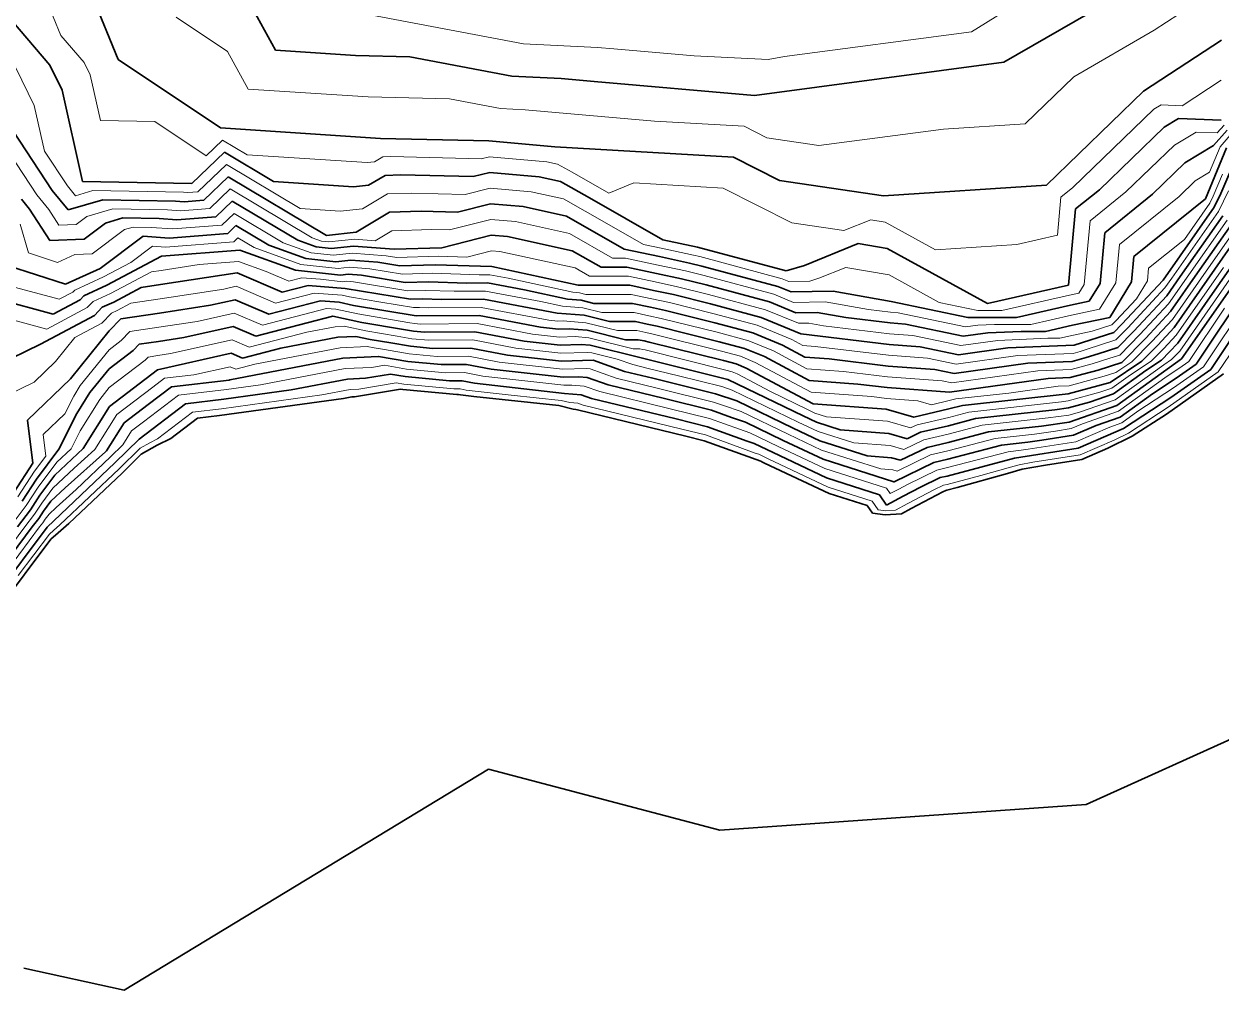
# Model space of a CAD drawing. Header units: millimetres. Extents: x -859836 to 307983, y -308065 to 649894.
# Drawn here: x -223935 to -96926, y -196707 to -94236 of the extents above; entities that cross this region are included whole.
import ezdxf

# ---------------------------------------------------------------- set-up
doc = ezdxf.new("R2010")
doc.units = ezdxf.units.MM
for name, color, linetype, lineweight in [('C-TOPO', 7, 'Continuous', 9), ('C-TOPO-MAJR', 7, 'Continuous', 35), ('C-TOPO-MINR', 7, 'Continuous', 9)]:
    doc.layers.add(name, color=color, linetype=linetype, lineweight=lineweight)

msp = doc.modelspace()

# ---------------------------------------------------------------- linework, layer by layer
at = {"layer": 'C-TOPO', "lineweight": 35}
for p, q in [((-96675, -131344), (-102724, -135619)), ((-183984, -132975), (-188870, -133779)), ((-183750, -133015), (-183984, -132975)), ((-178015, -133549), (-183750, -133015)), ((-190049, -133965), (-203186, -135769)), ((-189152, -133792), (-190049, -133965)), ((-188870, -133779), (-189152, -133792)), ((-177815, -133548), (-178015, -133549)), ((-177619, -133584), (-177815, -133548)), ((-176187, -133749), (-177619, -133584)), ((-167189, -134690), (-176187, -133749)), ((-203186, -135769), (-205535, -136042)), ((-165649, -135092), (-167189, -134690)), ((-165387, -135113), (-165649, -135092)), ((-165221, -135172), (-165387, -135113)), ((-153695, -137964), (-165221, -135172)), ((-102724, -135619), (-106340, -137975)), ((-205535, -136042), (-208368, -138203)), ((-208368, -138203), (-209790, -138919)), ((-151777, -138439), (-153695, -137964)), ((-145768, -140626), (-151777, -138439)), ((-106340, -137975), (-108927, -139225)), ((-209790, -138919), (-211491, -139882)), ((-108927, -139225), (-111691, -140423)), ((-211491, -139882), (-213508, -141872)), ((-145656, -140664), (-145768, -140626)), ((-145357, -140809), (-145656, -140664)), ((-138499, -144043), (-145357, -140809)), ((-111691, -140423), (-115561, -141033)), ((-213508, -141872), (-219176, -147226)), ((-119588, -141904), (-124939, -143413)), ((-118034, -141476), (-119588, -141904)), ((-115561, -141033), (-118034, -141476)), ((-124939, -143413), (-126011, -143695)), ((-134466, -145326), (-138499, -144043)), ((-126436, -143874), (-129811, -145644)), ((-126122, -143721), (-126436, -143874)), ((-126011, -143695), (-126122, -143721)), ((-133924, -146126), (-134466, -145326)), ((-129811, -145644), (-130830, -146187)), ((-219176, -147226), (-220296, -148221)), ((-132560, -146307), (-133924, -146126)), ((-130830, -146187), (-132560, -146307)), ((-220296, -148221), (-221070, -148868)), ((-221070, -148868), (-226663, -156321)), ((-111233, -177025), (-64514, -155889)), ((-213318, -196707), (-174650, -173287)), ((-174650, -173287), (-150110, -179754)), ((-150110, -179754), (-111233, -177025)), ((-223942, -194403), (-213318, -196707))]:
    msp.add_line(p, q, dxfattribs=at)
at = {"layer": 'C-TOPO-MAJR'}
for p, q in [((-221779, -78847), (-213943, -98016)), ((-119969, -98305), (-102899, -88451)), ((-201619, -89025), (-197234, -97030)), ((-226079, -92884), (-221176, -98599)), ((-105156, -101375), (-96877, -95965)), ((-197234, -97030), (-188746, -97588)), ((-188746, -97588), (-182995, -97725)), ((-182995, -97725), (-172162, -99790)), ((-221176, -98599), (-219872, -101257)), ((-213943, -98016), (-203074, -105258)), ((-146423, -101820), (-119969, -98305)), ((-172162, -99790), (-166922, -100029)), ((-166922, -100029), (-163434, -100334)), ((-163434, -100334), (-146423, -101820)), ((-219872, -101257), (-217707, -110947)), ((-115459, -111345), (-105156, -101375)), ((-225801, -104497), (-220955, -111887)), ((-203074, -105258), (-186098, -106375)), ((-109828, -111822), (-102960, -105176)), ((-102960, -105176), (-101440, -104260)), ((-101440, -104260), (-96926, -104450)), ((-186098, -106375), (-174597, -106649)), ((-174597, -106649), (-167622, -107258)), ((-97724, -107144), (-96276, -105498)), ((-206136, -111163), (-202666, -107851)), ((-202666, -107851), (-197447, -110959)), ((-167622, -107258), (-148637, -108365)), ((-100763, -108976), (-97724, -107144)), ((-98567, -112776), (-96350, -107369)), ((-96949, -112219), (-94975, -107594)), ((-148637, -108365), (-143779, -110831)), ((-104198, -112299), (-100763, -108976)), ((-204860, -112928), (-202258, -110444)), ((-202258, -110444), (-191819, -116661)), ((-187385, -111349), (-185617, -110295)), ((-185617, -110295), (-183937, -110241)), ((-183937, -110241), (-176270, -110423)), ((-176270, -110423), (-174521, -109979)), ((-174521, -109979), (-169289, -110437)), ((-169289, -110437), (-167001, -110934)), ((-217707, -110947), (-206136, -111163)), ((-197447, -110959), (-188959, -111518)), ((-188959, -111518), (-187385, -111349)), ((-167001, -110934), (-163943, -112685)), ((-143779, -110831), (-132747, -112471)), ((-132747, -112471), (-115459, -111345)), ((-224204, -112828), (-223351, -113865)), ((-220955, -111887), (-219251, -113963)), ((-219251, -113963), (-215570, -112882)), ((-215570, -112882), (-207855, -113026)), ((-207855, -113026), (-206933, -113090)), ((-206933, -113090), (-204860, -112928)), ((-203585, -114693), (-201850, -113037)), ((-201850, -113037), (-194891, -117181)), ((-163943, -112685), (-156164, -117127)), ((-112363, -113860), (-109828, -111822)), ((-109266, -116375), (-104198, -112299)), ((-106170, -118890), (-98567, -112776)), ((-97648, -113684), (-96949, -112219)), ((-223351, -113865), (-221200, -117199)), ((-188671, -116323), (-185136, -114215)), ((-185136, -114215), (-181776, -114106)), ((-181776, -114106), (-177942, -114197)), ((-177942, -114197), (-174444, -113310)), ((-174444, -113310), (-170957, -113615)), ((-170957, -113615), (-166381, -114609)), ((-113112, -121952), (-112363, -113860)), ((-103074, -121405), (-97648, -113684)), ((-217554, -117072), (-215273, -115357)), ((-215273, -115357), (-213432, -114817)), ((-213432, -114817), (-209575, -114889)), ((-209575, -114889), (-207731, -115018)), ((-207731, -115018), (-203585, -114693)), ((-166381, -114609), (-160264, -118111)), ((-101248, -121023), (-96728, -114591)), ((-99422, -120641), (-95809, -115499)), ((-215856, -120182), (-211295, -116752)), ((-211295, -116752), (-208529, -116945)), ((-208529, -116945), (-202309, -116458)), ((-202309, -116458), (-201442, -115630)), ((-201442, -115630), (-197962, -117702)), ((-191819, -116661), (-188671, -116323)), ((-179615, -117971), (-174368, -116641)), ((-174368, -116641), (-172624, -116794)), ((-172624, -116794), (-165761, -118284)), ((-109766, -121769), (-109266, -116375)), ((-97597, -120260), (-94889, -116407)), ((-221200, -117199), (-217554, -117072)), ((-197962, -117702), (-194016, -119123)), ((-194891, -117181), (-192918, -117892)), ((-192918, -117892), (-191325, -118065)), ((-191325, -118065), (-188964, -117812)), ((-188964, -117812), (-184655, -118135)), ((-184655, -118135), (-179615, -117971)), ((-160264, -118111), (-156491, -118916)), ((-156164, -117127), (-152460, -117915)), ((-152460, -117915), (-143052, -120431)), ((-141136, -119843), (-135411, -117532)), ((-135411, -117532), (-132344, -118067)), ((-132344, -118067), (-121708, -123890)), ((-215126, -121957), (-209327, -118872)), ((-209327, -118872), (-201033, -118223)), ((-201033, -118223), (-195115, -120354)), ((-194016, -119123), (-190830, -119470)), ((-190830, -119470), (-189256, -119301)), ((-189256, -119301), (-186384, -119516)), ((-165761, -118284), (-162703, -120035)), ((-156491, -118916), (-153316, -119592)), ((-106420, -121587), (-106170, -118890)), ((-99558, -130317), (-92168, -119192)), ((-225675, -119852), (-219529, -121850)), ((-219529, -121850), (-215856, -120182)), ((-209440, -121884), (-201330, -120641)), ((-201330, -120641), (-196526, -122685)), ((-195115, -120354), (-190335, -120874)), ((-186384, -119516), (-184072, -119903)), ((-184072, -119903), (-180293, -119781)), ((-180293, -119781), (-174292, -119972)), ((-174292, -119972), (-165141, -121959)), ((-162703, -120035), (-159962, -120035)), ((-159962, -120035), (-156818, -120706)), ((-153316, -119592), (-152001, -119919)), ((-152001, -119919), (-143937, -122076)), ((-143052, -120431), (-141136, -119843)), ((-102291, -124748), (-99422, -120641)), ((-101899, -126419), (-97597, -120260)), ((-101508, -128090), (-95771, -119878)), ((-101116, -129762), (-93946, -119496)), ((-211496, -122189), (-209440, -121884)), ((-190335, -120874), (-189548, -120790)), ((-189548, -120790), (-188112, -120898)), ((-188112, -120898), (-183490, -121672)), ((-183490, -121672), (-180970, -121590)), ((-180970, -121590), (-176970, -121717)), ((-176970, -121717), (-174741, -121702)), ((-174741, -121702), (-170828, -122435)), ((-156818, -120706), (-154172, -121269)), ((-154172, -121269), (-151542, -121924)), ((-151542, -121924), (-144822, -123721)), ((-110911, -123655), (-109766, -121769)), ((-108710, -125357), (-106420, -121587)), ((-107444, -126092), (-103074, -121405)), ((-102682, -123076), (-101248, -121023)), ((-230150, -122504), (-220849, -125023)), ((-217986, -123499), (-217574, -123068)), ((-217574, -123068), (-215126, -121957)), ((-214395, -123731), (-211496, -122189)), ((-196526, -122685), (-193797, -121983)), ((-193797, -121983), (-189841, -122279)), ((-189841, -122279), (-182907, -123440)), ((-170828, -122435), (-166252, -123429)), ((-165141, -121959), (-159660, -121959)), ((-159660, -121959), (-157145, -122495)), ((-157145, -122495), (-155028, -122946)), ((-155028, -122946), (-151083, -123929)), ((-143937, -122076), (-142539, -122655)), ((-142539, -122655), (-138074, -122592)), ((-138074, -122592), (-131941, -123662)), ((-121708, -123890), (-113112, -121952)), ((-106178, -126826), (-102682, -123076)), ((-220849, -125023), (-217986, -123499)), ((-216442, -125148), (-215619, -124287)), ((-215619, -124287), (-214395, -123731)), ((-209553, -124896), (-204146, -124068)), ((-204146, -124068), (-201536, -123484)), ((-201536, -123484), (-197938, -125015)), ((-197938, -125015), (-192478, -123612)), ((-192478, -123612), (-190500, -123760)), ((-190500, -123760), (-188963, -124084)), ((-188963, -124084), (-182325, -125208)), ((-182907, -123440), (-181647, -123399)), ((-181647, -123399), (-179647, -123463)), ((-179647, -123463), (-175189, -123431)), ((-175189, -123431), (-167364, -124898)), ((-166252, -123429), (-164818, -123549)), ((-164818, -123549), (-163469, -123883)), ((-163469, -123883), (-159358, -123882)), ((-159358, -123882), (-157471, -124285)), ((-157471, -124285), (-155884, -124623)), ((-151083, -123929), (-145707, -125366)), ((-144822, -123721), (-142025, -124878)), ((-131941, -123662), (-123786, -125368)), ((-118637, -125367), (-112906, -124075)), ((-112906, -124075), (-110911, -123655)), ((-222169, -128197), (-216442, -125148)), ((-214899, -126797), (-213665, -125506)), ((-213665, -125506), (-209553, -124896)), ((-199349, -127346), (-191160, -125242)), ((-191160, -125242), (-188084, -125890)), ((-182325, -125208), (-175638, -125160)), ((-175638, -125160), (-169117, -126383)), ((-167364, -124898), (-164496, -125138)), ((-164496, -125138), (-161796, -125807)), ((-155884, -124623), (-150624, -125933)), ((-145707, -125366), (-141511, -127102)), ((-142025, -124878), (-139793, -124847)), ((-139793, -124847), (-136726, -125382)), ((-136726, -125382), (-132045, -125949)), ((-123786, -125368), (-118637, -125367)), ((-112700, -126198), (-108710, -125357)), ((-104913, -127560), (-102291, -124748)), ((-97999, -130872), (-94304, -125310)), ((-218993, -131866), (-214899, -126797)), ((-206962, -127494), (-201743, -126327)), ((-201743, -126327), (-199349, -127346)), ((-188084, -125890), (-183668, -126638)), ((-183668, -126638), (-182619, -126818)), ((-182619, -126818), (-181436, -126928)), ((-181436, -126928), (-176087, -126890)), ((-176087, -126890), (-170870, -127868)), ((-169117, -126383), (-167207, -126602)), ((-167207, -126602), (-166085, -126567)), ((-166085, -126567), (-164173, -126727)), ((-164173, -126727), (-160124, -127730)), ((-161796, -125807), (-159056, -125806)), ((-159056, -125806), (-157798, -126075)), ((-157798, -126075), (-156740, -126300)), ((-156740, -126300), (-150165, -127938)), ((-150624, -125933), (-146592, -127012)), ((-132045, -125949), (-130394, -126071)), ((-130394, -126071), (-124277, -127351)), ((-124277, -127351), (-121661, -126987)), ((-121661, -126987), (-118140, -126844)), ((-118140, -126844), (-115566, -126844)), ((-115566, -126844), (-112700, -126198)), ((-112495, -128321), (-108294, -126955)), ((-108294, -126955), (-107444, -126092)), ((-107879, -128552), (-106178, -126826)), ((-103647, -128294), (-101899, -126419)), ((-228126, -131079), (-222169, -128197)), ((-212339, -128858), (-211722, -128213)), ((-211722, -128213), (-209666, -127908)), ((-209666, -127908), (-206962, -127494)), ((-196690, -128630), (-190639, -127462)), ((-190639, -127462), (-188735, -127374)), ((-188735, -127374), (-187206, -127696)), ((-187206, -127696), (-185011, -128067)), ((-185011, -128067), (-182913, -128427)), ((-170870, -127868), (-167050, -128306)), ((-167050, -128306), (-164806, -128237)), ((-164806, -128237), (-163850, -128316)), ((-160124, -127730), (-158754, -127730)), ((-158754, -127730), (-158125, -127864)), ((-158125, -127864), (-157596, -127977)), ((-157596, -127977), (-149706, -129942)), ((-150165, -127938), (-147477, -128657)), ((-146592, -127012), (-143445, -128313)), ((-141511, -127102), (-132149, -128235)), ((-132149, -128235), (-128846, -128481)), ((-107464, -130150), (-104913, -127560)), ((-102382, -129028), (-101508, -128090)), ((-214885, -130803), (-212339, -128858)), ((-209779, -130920), (-201950, -129170)), ((-201950, -129170), (-200760, -129676)), ((-200760, -129676), (-196690, -128630)), ((-190117, -129683), (-186355, -129508)), ((-186355, -129508), (-186323, -129503)), ((-186323, -129503), (-183207, -130037)), ((-182913, -128427), (-180548, -128648)), ((-180548, -128648), (-176536, -128619)), ((-176536, -128619), (-172623, -129353)), ((-172623, -129353), (-166893, -130010)), ((-163850, -128316), (-158452, -129654)), ((-147477, -128657), (-145379, -129524)), ((-145379, -129524), (-140642, -132048)), ((-143445, -128313), (-141077, -129575)), ((-128846, -128481), (-124768, -129333)), ((-124768, -129333), (-119536, -128607)), ((-119536, -128607), (-112495, -128321)), ((-111225, -129632), (-109979, -129235)), ((-109979, -129235), (-107879, -128552)), ((-105348, -130020), (-103647, -128294)), ((-103232, -129891), (-102382, -129028)), ((-216932, -133338), (-214885, -130803)), ((-202076, -131991), (-190117, -129683)), ((-183207, -130037), (-179659, -130367)), ((-179659, -130367), (-176985, -130348)), ((-176985, -130348), (-174376, -130837)), ((-166893, -130010), (-163527, -129906)), ((-163527, -129906), (-160210, -131087)), ((-158452, -129654), (-149247, -131947)), ((-149706, -129942), (-148362, -130302)), ((-148362, -130302), (-147313, -130736)), ((-147313, -130736), (-140208, -134522)), ((-141077, -129575), (-138494, -129766)), ((-138494, -129766), (-132252, -130522)), ((-132252, -130522), (-127298, -130890)), ((-125260, -131316), (-117411, -130227)), ((-117411, -130227), (-112717, -130036)), ((-112717, -130036), (-111225, -129632)), ((-109956, -130942), (-107464, -130150)), ((-108687, -132253), (-105348, -130020)), ((-107988, -134707), (-101116, -129762)), ((-104901, -131008), (-103232, -129891)), ((-101680, -131817), (-99558, -130317)), ((-223548, -136262), (-218993, -131866)), ((-214870, -134810), (-209779, -130920)), ((-208290, -132717), (-202161, -132003)), ((-202161, -132003), (-202076, -131991)), ((-195575, -133058), (-189596, -131904)), ((-189596, -131904), (-187715, -131816)), ((-187715, -131816), (-185059, -131379)), ((-185059, -131379), (-183500, -131646)), ((-183500, -131646), (-178771, -132087)), ((-178771, -132087), (-177433, -132078)), ((-177433, -132078), (-176129, -132322)), ((-174376, -130837), (-166736, -131713)), ((-166736, -131713), (-165053, -131662)), ((-165053, -131662), (-164180, -131733)), ((-164180, -131733), (-161968, -132520)), ((-160210, -131087), (-157216, -131812)), ((-157216, -131812), (-150547, -133464)), ((-149247, -131947), (-141270, -135818)), ((-140642, -132048), (-135477, -132431)), ((-127298, -130890), (-125260, -131316)), ((-125751, -133299), (-115286, -131846)), ((-115286, -131846), (-112939, -131751)), ((-112939, -131751), (-109956, -130942)), ((-108337, -133480), (-104901, -131008)), ((-104203, -133461), (-101680, -131817)), ((-102244, -133872), (-97999, -130872)), ((-218319, -135558), (-216932, -133338)), ((-210753, -134596), (-208290, -132717)), ((-202715, -134038), (-195575, -133058)), ((-176129, -132322), (-166579, -133417)), ((-161968, -132520), (-155981, -133971)), ((-135477, -132431), (-132356, -132809)), ((-132356, -132809), (-125751, -133299)), ((-113161, -133466), (-108687, -132253)), ((-213299, -136541), (-210753, -134596)), ((-211727, -138272), (-206801, -134515)), ((-206801, -134515), (-202715, -134038)), ((-166579, -133417), (-164832, -133560)), ((-164832, -133560), (-163727, -133954)), ((-163727, -133954), (-154745, -136129)), ((-155981, -133971), (-150978, -135210)), ((-150547, -133464), (-148314, -134211)), ((-148314, -134211), (-142331, -137114)), ((-140208, -134522), (-132459, -135095)), ((-124366, -134700), (-113161, -133466)), ((-113108, -134968), (-110870, -134361)), ((-110870, -134361), (-108337, -133480)), ((-107639, -135933), (-104203, -133461)), ((-107290, -137160), (-102244, -133872)), ((-220228, -139329), (-218319, -135558)), ((-217644, -139250), (-214870, -134810)), ((-150978, -135210), (-148870, -135977)), ((-141270, -135818), (-139856, -136485)), ((-132459, -135095), (-129517, -135941)), ((-129517, -135941), (-125795, -135076)), ((-125795, -135076), (-124366, -134700)), ((-122981, -136101), (-114578, -135175)), ((-114578, -135175), (-113108, -134968)), ((-113054, -136469), (-107988, -134707)), ((-222997, -140818), (-223548, -136262)), ((-215175, -139505), (-213299, -136541)), ((-154745, -136129), (-151410, -136956)), ((-151410, -136956), (-147193, -138490)), ((-148870, -135977), (-147382, -136475)), ((-147382, -136475), (-143393, -138411)), ((-142331, -137114), (-139503, -138448)), ((-139856, -136485), (-137337, -137286)), ((-128817, -137545), (-125840, -136854)), ((-125840, -136854), (-122981, -136101)), ((-121596, -137502), (-115994, -136885)), ((-115994, -136885), (-113054, -136469)), ((-112576, -137857), (-110172, -136815)), ((-112098, -139244), (-107290, -137160)), ((-110172, -136815), (-107639, -135933)), ((-214288, -140798), (-211727, -138272)), ((-143393, -138411), (-139151, -140411)), ((-137337, -137286), (-132182, -137668)), ((-132182, -137668), (-130224, -138230)), ((-130224, -138230), (-128817, -137545)), ((-125884, -138631), (-121596, -137502)), ((-117410, -138594), (-115940, -138387)), ((-115940, -138387), (-112576, -137857)), ((-222620, -142512), (-220228, -139329)), ((-220647, -142085), (-217644, -139250)), ((-219565, -143423), (-215291, -139616)), ((-215291, -139616), (-215205, -139535)), ((-215205, -139535), (-215175, -139505)), ((-147193, -138490), (-146449, -138739)), ((-146449, -138739), (-144455, -139707)), ((-144455, -139707), (-138799, -142375)), ((-139503, -138448), (-134466, -140050)), ((-130931, -140520), (-128117, -139149)), ((-128117, -139149), (-125884, -138631)), ((-125928, -140408), (-120211, -138903)), ((-120211, -138903), (-117410, -138594)), ((-118827, -140304), (-112098, -139244)), ((-225024, -143926), (-222997, -140818)), ((-221486, -147597), (-214288, -140798)), ((-139151, -140411), (-131648, -142798)), ((-134466, -140050), (-131904, -140240)), ((-131904, -140240), (-130931, -140520)), ((-131596, -142789), (-127417, -140753)), ((-127417, -140753), (-125928, -140408)), ((-125973, -142185), (-118827, -140304)), ((-222242, -144207), (-220647, -142085)), ((-126717, -142358), (-125973, -142185)), ((-224140, -144844), (-222620, -142512)), ((-221067, -144841), (-219565, -143423)), ((-138799, -142375), (-133171, -144165)), ((-131648, -142798), (-131639, -142811)), ((-131639, -142811), (-131618, -142800)), ((-131618, -142800), (-131596, -142789)), ((-130641, -144337), (-128807, -143375)), ((-128807, -143375), (-126717, -142358)), ((-223255, -145761), (-222242, -144207)), ((-133171, -144165), (-132414, -145281)), ((-132414, -145281), (-130641, -144337)), ((-224624, -147567), (-223255, -145761)), ((-222371, -146679), (-221864, -145902)), ((-221864, -145902), (-221067, -144841)), ((-223055, -147582), (-222371, -146679)), ((-228162, -154415), (-223055, -147582)), ((-227869, -156137), (-221486, -147597))]:
    msp.add_line(p, q, dxfattribs=at)
at = {"layer": 'C-TOPO-MINR'}
for p, q in [((-223929, -85865), (-220011, -95450)), ((-123386, -95058), (-110305, -86915)), ((-104027, -94913), (-97818, -90855)), ((-207781, -93521), (-202346, -97142)), ((-187194, -93263), (-170944, -96361)), ((-143226, -97694), (-123386, -95058)), ((-112562, -99840), (-104027, -94913)), ((-220011, -95450), (-217559, -98308)), ((-170944, -96361), (-163084, -96720)), ((-202346, -97142), (-200154, -101144)), ((-163084, -96720), (-161340, -96872)), ((-161340, -96872), (-152835, -97615)), ((-152835, -97615), (-144970, -98014)), ((-144970, -98014), (-143226, -97694)), ((-224793, -98890), (-222837, -102877)), ((-217559, -98308), (-216907, -99637)), ((-216907, -99637), (-215825, -104482)), ((-117714, -104825), (-112562, -99840)), ((-101041, -102913), (-96902, -100208)), ((-200154, -101144), (-187422, -101982)), ((-222837, -102877), (-221754, -107722)), ((-187422, -101982), (-178796, -102187)), ((-178796, -102187), (-173379, -103219)), ((-104058, -103276), (-103298, -102818)), ((-103298, -102818), (-101041, -102913)), ((-173379, -103219), (-170759, -103339)), ((-170759, -103339), (-165528, -103796)), ((-165528, -103796), (-157022, -104539)), ((-112644, -111583), (-104058, -103276)), ((-215825, -104482), (-210039, -104590)), ((-210039, -104590), (-204605, -108211)), ((-157022, -104539), (-147530, -105092)), ((-147530, -105092), (-145101, -106325)), ((-139585, -107145), (-126358, -105388)), ((-126358, -105388), (-117714, -104825)), ((-97325, -105797), (-96601, -104974)), ((-204605, -108211), (-202870, -106554)), ((-202870, -106554), (-200260, -108109)), ((-145101, -106325), (-139585, -107145)), ((-101861, -107076), (-99582, -105702)), ((-99582, -105702), (-97325, -105797)), ((-97037, -107256), (-95951, -106022)), ((-226214, -106815), (-222579, -112357)), ((-221754, -107722), (-219331, -111417)), ((-107013, -112060), (-101861, -107076)), ((-98145, -109960), (-97037, -107256)), ((-205498, -112046), (-202462, -109147)), ((-202462, -109147), (-194633, -113810)), ((-200260, -108109), (-187528, -108947)), ((-187528, -108947), (-186741, -108862)), ((-186741, -108862), (-185858, -108335)), ((-185858, -108335), (-185018, -108308)), ((-185018, -108308), (-175433, -108536)), ((-175433, -108536), (-174559, -108314)), ((-174559, -108314), (-168455, -108848)), ((-168455, -108848), (-167311, -109096)), ((-167311, -109096), (-165782, -109972)), ((-165782, -109972), (-161893, -112193)), ((-99665, -110876), (-98145, -109960)), ((-97758, -112497), (-96771, -110185)), ((-219331, -111417), (-218479, -112455)), ((-204222, -113811), (-202054, -111740)), ((-202054, -111740), (-193355, -116921)), ((-177106, -112310), (-174483, -111645)), ((-174483, -111645), (-170123, -112026)), ((-161893, -112193), (-159236, -111084)), ((-159236, -111084), (-149744, -111637)), ((-149744, -111637), (-142458, -115337)), ((-113911, -112602), (-112644, -111583)), ((-101382, -112537), (-99665, -110876)), ((-222579, -112357), (-221301, -113914)), ((-218479, -112455), (-216639, -111915)), ((-216639, -111915), (-206995, -112095)), ((-206995, -112095), (-206534, -112127)), ((-206534, -112127), (-205498, -112046)), ((-188028, -113836), (-185377, -112255)), ((-185377, -112255), (-182857, -112173)), ((-182857, -112173), (-177106, -112310)), ((-170123, -112026), (-166691, -112771)), ((-166691, -112771), (-162104, -115398)), ((-114286, -116648), (-113911, -112602)), ((-110815, -115117), (-107013, -112060)), ((-107718, -117632), (-101382, -112537)), ((-98107, -113230), (-97758, -112497)), ((-97188, -114138), (-96139, -111940)), ((-221301, -113914), (-220226, -115581)), ((-217262, -114660), (-214501, -113850)), ((-214501, -113850), (-208715, -113958)), ((-208715, -113958), (-207332, -114054)), ((-207332, -114054), (-204222, -113811)), ((-194633, -113810), (-190389, -114089)), ((-190389, -114089), (-188028, -113836)), ((-102161, -121214), (-97188, -114138)), ((-100820, -117090), (-98107, -113230)), ((-224326, -115483), (-223438, -118525)), ((-220226, -115581), (-218402, -115517)), ((-218402, -115517), (-217262, -114660)), ((-208130, -115981), (-202947, -115576)), ((-202947, -115576), (-201646, -114334)), ((-201646, -114334), (-196426, -117442)), ((-178779, -116084), (-174406, -114976)), ((-174406, -114976), (-171791, -115205)), ((-171791, -115205), (-166071, -116446)), ((-162104, -115398), (-158214, -117619)), ((-142458, -115337), (-136941, -116157)), ((-136941, -116157), (-134079, -115001)), ((-134079, -115001), (-132546, -115269)), ((-132546, -115269), (-127227, -118181)), ((-111439, -121861), (-110815, -115117)), ((-100335, -120832), (-96268, -115045)), ((-216705, -118627), (-213284, -116055)), ((-213284, -116055), (-212364, -115785)), ((-212364, -115785), (-210435, -115821)), ((-210435, -115821), (-208130, -115981)), ((-186663, -117229), (-184895, -116175)), ((-184895, -116175), (-180696, -116039)), ((-180696, -116039), (-178779, -116084)), ((-166071, -116446), (-161484, -119073)), ((-118583, -117617), (-114286, -116648)), ((-98510, -120450), (-95349, -115953)), ((-212591, -119527), (-210311, -117812)), ((-210311, -117812), (-208928, -117908)), ((-208928, -117908), (-201671, -117341)), ((-201671, -117341), (-201238, -116927)), ((-201238, -116927), (-199498, -117963)), ((-199498, -117963), (-194566, -119739)), ((-196426, -117442), (-193467, -118508)), ((-193355, -116921), (-192368, -117276)), ((-192368, -117276), (-191572, -117363)), ((-191572, -117363), (-188817, -117067)), ((-188817, -117067), (-186663, -117229)), ((-158214, -117619), (-156328, -118021)), ((-156328, -118021), (-152888, -118753)), ((-127227, -118181), (-118583, -117617)), ((-108093, -121678), (-107718, -117632)), ((-104622, -120147), (-100820, -117090)), ((-223438, -118525), (-220365, -119524)), ((-220365, -119524), (-218528, -118690)), ((-218528, -118690), (-216705, -118627)), ((-193467, -118508), (-191077, -118767)), ((-191077, -118767), (-189110, -118556)), ((-189110, -118556), (-185519, -118826)), ((-185519, -118826), (-184364, -119019)), ((-184364, -119019), (-179954, -118876)), ((-179954, -118876), (-176954, -118972)), ((-176954, -118972), (-174330, -118307)), ((-174330, -118307), (-173458, -118383)), ((-173458, -118383), (-165451, -120122)), ((-161484, -119073), (-160113, -119073)), ((-160113, -119073), (-156654, -119811)), ((-152888, -118753), (-152230, -118917)), ((-152230, -118917), (-143495, -121254)), ((-215491, -121069), (-212591, -119527)), ((-214761, -122844), (-210411, -120530)), ((-210411, -120530), (-209383, -120378)), ((-209383, -120378), (-205328, -119757)), ((-205328, -119757), (-201182, -119432)), ((-201182, -119432), (-198222, -120498)), ((-198222, -120498), (-195821, -121520)), ((-194566, -119739), (-190583, -120172)), ((-190583, -120172), (-189402, -120045)), ((-189402, -120045), (-187248, -120207)), ((-187248, -120207), (-183781, -120787)), ((-165451, -120122), (-163922, -120997)), ((-156654, -119811), (-153744, -120430)), ((-153744, -120430), (-151771, -120922)), ((-139605, -121218), (-136743, -120062)), ((-136743, -120062), (-132143, -120864)), ((-104747, -121496), (-104622, -120147)), ((-102095, -125583), (-98510, -120450)), ((-101703, -127255), (-96684, -120069)), ((-101312, -128926), (-94859, -119687)), ((-218551, -122459), (-215491, -121069)), ((-195821, -121520), (-194456, -121169)), ((-194456, -121169), (-192478, -121317)), ((-192478, -121317), (-190088, -121576)), ((-190088, -121576), (-189695, -121534)), ((-189695, -121534), (-188976, -121588)), ((-188976, -121588), (-183199, -122556)), ((-183781, -120787), (-180631, -120685)), ((-180631, -120685), (-175631, -120845)), ((-175631, -120845), (-174516, -120837)), ((-174516, -120837), (-172560, -121204)), ((-172560, -121204), (-165697, -122694)), ((-163922, -120997), (-159811, -120997)), ((-159811, -120997), (-156981, -121601)), ((-156981, -121601), (-154600, -122107)), ((-151771, -120922), (-144380, -122899)), ((-143495, -121254), (-142796, -121543)), ((-142796, -121543), (-140563, -121512)), ((-140563, -121512), (-139605, -121218)), ((-132143, -120864), (-126825, -123776)), ((-112011, -122803), (-111439, -121861)), ((-109810, -124506), (-108093, -121678)), ((-105892, -123381), (-104747, -121496)), ((-102878, -122240), (-102161, -121214)), ((-102486, -123912), (-100335, -120832)), ((-224839, -122177), (-220189, -123437)), ((-220189, -123437), (-218757, -122674)), ((-218757, -122674), (-218551, -122459)), ((-216597, -123678), (-214761, -122844)), ((-209496, -123390), (-202738, -122354)), ((-202738, -122354), (-201433, -122063)), ((-201433, -122063), (-197232, -123850)), ((-197232, -123850), (-193138, -122798)), ((-193138, -122798), (-190171, -123019)), ((-190171, -123019), (-189402, -123182)), ((-189402, -123182), (-186083, -123743)), ((-183199, -122556), (-181309, -122494)), ((-181309, -122494), (-178308, -122590)), ((-178308, -122590), (-174965, -122566)), ((-174965, -122566), (-169096, -123667)), ((-165697, -122694), (-164980, -122754)), ((-164980, -122754), (-164305, -122921)), ((-164305, -122921), (-159509, -122920)), ((-159509, -122920), (-157308, -123390)), ((-154600, -122107), (-151312, -122926)), ((-151312, -122926), (-145265, -124544)), ((-144380, -122899), (-142282, -123766)), ((-120172, -124629), (-113009, -123013)), ((-113009, -123013), (-112011, -122803)), ((-106811, -126459), (-102878, -122240)), ((-98779, -130595), (-93236, -122251)), ((-221509, -126610), (-217214, -124323)), ((-217214, -124323), (-216597, -123678)), ((-214030, -124618), (-212580, -123847)), ((-212580, -123847), (-209496, -123390)), ((-198643, -126180), (-191819, -124427)), ((-191819, -124427), (-190830, -124501)), ((-186083, -123743), (-182616, -124324)), ((-182616, -124324), (-181986, -124303)), ((-181986, -124303), (-180986, -124335)), ((-180986, -124335), (-175414, -124296)), ((-175414, -124296), (-168240, -125640)), ((-169096, -123667), (-166808, -124163)), ((-166808, -124163), (-164657, -124343)), ((-164657, -124343), (-162633, -124845)), ((-157308, -123390), (-155456, -123784)), ((-155456, -123784), (-150853, -124931)), ((-142282, -123766), (-138934, -123720)), ((-138934, -123720), (-134334, -124522)), ((-126825, -123776), (-122747, -124629)), ((-108077, -125725), (-105892, -123381)), ((-105546, -127193), (-102486, -123912)), ((-100337, -130039), (-96575, -124376)), ((-226159, -125351), (-221509, -126610)), ((-215671, -125972), (-214642, -124896)), ((-214642, -124896), (-214030, -124618)), ((-205554, -125781), (-201640, -124906)), ((-201640, -124906), (-198643, -126180)), ((-190830, -124501), (-188524, -124987)), ((-188524, -124987), (-182996, -125923)), ((-168240, -125640), (-167285, -125750)), ((-167285, -125750), (-166724, -125733)), ((-166724, -125733), (-164334, -125933)), ((-162633, -124845), (-159207, -124844)), ((-159207, -124844), (-157635, -125180)), ((-157635, -125180), (-156312, -125461)), ((-156312, -125461), (-150394, -126935)), ((-150853, -124931), (-146150, -126189)), ((-145265, -124544), (-141768, -125990)), ((-134334, -124522), (-131993, -124805)), ((-131993, -124805), (-131168, -124867)), ((-131168, -124867), (-124031, -126359)), ((-122747, -124629), (-120172, -124629)), ((-117101, -126106), (-112803, -125136)), ((-112803, -125136), (-109810, -124506)), ((-108502, -126156), (-108077, -125725)), ((-104280, -127927), (-102095, -125583)), ((-218534, -127497), (-215671, -125972)), ((-213619, -127828), (-212693, -126859)), ((-212693, -126859), (-209609, -126402)), ((-209609, -126402), (-205554, -125781)), ((-200054, -128511), (-193925, -126936)), ((-193925, -126936), (-190899, -126352)), ((-190899, -126352), (-189947, -126308)), ((-189947, -126308), (-187645, -126793)), ((-187645, -126793), (-184340, -127353)), ((-182996, -125923), (-182472, -126013)), ((-182472, -126013), (-181880, -126068)), ((-181880, -126068), (-175863, -126025)), ((-175863, -126025), (-169993, -127125)), ((-164334, -125933), (-160960, -126768)), ((-160960, -126768), (-158905, -126768)), ((-158905, -126768), (-157961, -126969)), ((-157961, -126969), (-157168, -127138)), ((-150394, -126935), (-147035, -127834)), ((-146150, -126189), (-142478, -127707)), ((-141768, -125990), (-140652, -125974)), ((-140652, -125974), (-139119, -126242)), ((-139119, -126242), (-132097, -127092)), ((-124031, -126359), (-122723, -126177)), ((-122723, -126177), (-120963, -126106)), ((-120963, -126106), (-117101, -126106)), ((-112598, -127259), (-110602, -126839)), ((-110602, -126839), (-108502, -126156)), ((-108087, -127754), (-106811, -126459)), ((-220581, -130031), (-218534, -127497)), ((-214892, -128800), (-213619, -127828)), ((-208371, -129207), (-201847, -127748)), ((-201847, -127748), (-200054, -128511)), ((-184340, -127353), (-182766, -127622)), ((-182766, -127622), (-180992, -127788)), ((-180992, -127788), (-176311, -127754)), ((-176311, -127754), (-171746, -128610)), ((-169993, -127125), (-167128, -127454)), ((-167128, -127454), (-165446, -127402)), ((-165446, -127402), (-164012, -127522)), ((-164012, -127522), (-159288, -128692)), ((-157168, -127138), (-149935, -128940)), ((-147035, -127834), (-144412, -128919)), ((-142478, -127707), (-141294, -128338)), ((-132097, -127092), (-129620, -127276)), ((-129620, -127276), (-124523, -128342)), ((-124523, -128342), (-120598, -127797)), ((-120598, -127797), (-115317, -127582)), ((-115317, -127582), (-114030, -127582)), ((-114030, -127582), (-112598, -127259)), ((-111237, -128778), (-108087, -127754)), ((-107671, -129351), (-105546, -127193)), ((-106406, -130085), (-104280, -127927)), ((-103015, -128661), (-101703, -127255)), ((-217962, -132602), (-214892, -128800)), ((-210750, -129566), (-209722, -129414)), ((-209722, -129414), (-208371, -129207)), ((-199456, -130325), (-190378, -128573)), ((-190378, -128573), (-187522, -128440)), ((-187522, -128440), (-186767, -128599)), ((-186767, -128599), (-185683, -128782)), ((-185683, -128782), (-183060, -129232)), ((-183060, -129232), (-180103, -129508)), ((-180103, -129508), (-176760, -129484)), ((-176760, -129484), (-173500, -130095)), ((-171746, -128610), (-166971, -129158)), ((-166971, -129158), (-164167, -129071)), ((-164167, -129071), (-163689, -129111)), ((-163689, -129111), (-160990, -129780)), ((-159288, -128692), (-158603, -128692)), ((-158603, -128692), (-158288, -128759)), ((-158288, -128759), (-158024, -128815)), ((-158024, -128815), (-149476, -130945)), ((-149935, -128940), (-147920, -129479)), ((-147920, -129479), (-146346, -130130)), ((-144412, -128919), (-140860, -130812)), ((-141294, -128338), (-140003, -128434)), ((-140003, -128434), (-132200, -129379)), ((-132200, -129379), (-128072, -129685)), ((-125014, -130325), (-118473, -129417)), ((-118473, -129417), (-112606, -129178)), ((-112606, -129178), (-111860, -128976)), ((-111860, -128976), (-111237, -128778)), ((-108721, -129692), (-107671, -129351)), ((-104290, -129956), (-103015, -128661)), ((-102174, -129826), (-101749, -129395)), ((-101749, -129395), (-101312, -128926)), ((-97220, -131150), (-95373, -128369)), ((-222859, -132230), (-220581, -130031)), ((-214877, -132807), (-211059, -129889)), ((-211059, -129889), (-210750, -129566)), ((-205920, -131456), (-202053, -130591)), ((-202053, -130591), (-201466, -130841)), ((-201466, -130841), (-199456, -130325)), ((-198826, -132525), (-189856, -130794)), ((-189856, -130794), (-187035, -130662)), ((-187035, -130662), (-185691, -130441)), ((-185691, -130441), (-183354, -130842)), ((-173500, -130095), (-166814, -130861)), ((-166814, -130861), (-164290, -130784)), ((-164290, -130784), (-163854, -130819)), ((-160990, -129780), (-159331, -130370)), ((-159331, -130370), (-157834, -130733)), ((-157834, -130733), (-154499, -131559)), ((-146346, -130130), (-140425, -133285)), ((-140860, -130812), (-136985, -131098)), ((-128072, -129685), (-125014, -130325)), ((-112828, -130893), (-110591, -130287)), ((-110591, -130287), (-108721, -129692)), ((-108163, -134093), (-103009, -130385)), ((-108075, -131201), (-106406, -130085)), ((-106794, -131630), (-104290, -129956)), ((-103009, -130385), (-102174, -129826)), ((-102660, -131611), (-101398, -130789)), ((-101962, -132845), (-98779, -130595)), ((-101398, -130789), (-100337, -130039)), ((-210266, -132758), (-209034, -131819)), ((-209034, -131819), (-205920, -131456)), ((-183354, -130842), (-179215, -131227)), ((-179215, -131227), (-177209, -131213)), ((-177209, -131213), (-175253, -131580)), ((-175253, -131580), (-166657, -132565)), ((-163854, -130819), (-161089, -131804)), ((-161089, -131804), (-156598, -132892)), ((-154499, -131559), (-149897, -132706)), ((-149476, -130945), (-148804, -131124)), ((-148804, -131124), (-148280, -131341)), ((-148280, -131341), (-144727, -133234)), ((-136985, -131098), (-132304, -131665)), ((-132304, -131665), (-126525, -132095)), ((-125505, -132308), (-116349, -131036)), ((-116349, -131036), (-112828, -130893)), ((-113050, -132608), (-109321, -131598)), ((-109321, -131598), (-108075, -131201)), ((-108512, -132867), (-106794, -131630)), ((-107813, -135320), (-102660, -131611)), ((-102527, -134900), (-97220, -131150)), ((-225837, -133671), (-222859, -132230)), ((-218656, -133712), (-217962, -132602)), ((-215901, -134074), (-214877, -132807)), ((-214085, -135675), (-210266, -132758)), ((-207545, -133616), (-202438, -133021)), ((-202438, -133021), (-198826, -132525)), ((-192325, -133592), (-189335, -133015)), ((-189335, -133015), (-188394, -132971)), ((-188394, -132971), (-184427, -132318)), ((-184427, -132318), (-183647, -132451)), ((-183647, -132451), (-178326, -132947)), ((-178326, -132947), (-177658, -132943)), ((-177658, -132943), (-177006, -133065)), ((-177006, -133065), (-172230, -133612)), ((-166657, -132565), (-165816, -132539)), ((-165816, -132539), (-164506, -132646)), ((-164506, -132646), (-162847, -133237)), ((-162847, -133237), (-155363, -135050)), ((-156598, -132892), (-150762, -134337)), ((-149897, -132706), (-148781, -133079)), ((-148781, -133079), (-141801, -136466)), ((-144727, -133234), (-140739, -135170)), ((-140425, -133285), (-133968, -133763)), ((-126525, -132095), (-125505, -132308)), ((-119456, -133383), (-114224, -132656)), ((-114224, -132656), (-113050, -132608)), ((-113134, -134217), (-109778, -133307)), ((-109778, -133307), (-108512, -132867)), ((-105746, -135310), (-101962, -132845)), ((-219610, -135597), (-218656, -133712)), ((-217982, -137404), (-215901, -134074)), ((-211240, -136434), (-207545, -133616)), ((-202992, -135056), (-192325, -133592)), ((-172230, -133612), (-166937, -134166)), ((-166937, -134166), (-166032, -134402)), ((-166032, -134402), (-165159, -134473)), ((-165159, -134473), (-164606, -134670)), ((-150762, -134337), (-149708, -134721)), ((-133968, -133763), (-132408, -133952)), ((-132408, -133952), (-129105, -134197)), ((-129105, -134197), (-127634, -134620)), ((-127634, -134620), (-125773, -134188)), ((-125773, -134188), (-125058, -134000)), ((-125058, -134000), (-119456, -133383)), ((-123674, -135401), (-113869, -134321)), ((-113869, -134321), (-113134, -134217)), ((-111962, -135415), (-108163, -134093)), ((-221888, -137795), (-219610, -135597)), ((-215045, -137193), (-214085, -135675)), ((-209751, -138231), (-206056, -135413)), ((-206056, -135413), (-202992, -135056)), ((-164606, -134670), (-154127, -137209)), ((-155363, -135050), (-151194, -136083)), ((-149708, -134721), (-147848, -135343)), ((-147848, -135343), (-142862, -137762)), ((-140739, -135170), (-140032, -135503)), ((-140032, -135503), (-138773, -135904)), ((-125817, -135965), (-123674, -135401)), ((-115286, -136030), (-113081, -135718)), ((-113081, -135718), (-111962, -135415)), ((-111613, -136642), (-107813, -135320)), ((-107464, -136547), (-105746, -135310)), ((-106731, -137640), (-102527, -134900)), ((-212513, -137406), (-211240, -136434)), ((-151194, -136083), (-148032, -137234)), ((-141801, -136466), (-139680, -137466)), ((-138773, -135904), (-132320, -136381)), ((-132320, -136381), (-129870, -137086)), ((-129870, -137086), (-129167, -136743)), ((-129167, -136743), (-125817, -135965)), ((-125862, -137742), (-122289, -136802)), ((-122289, -136802), (-115286, -136030)), ((-114497, -137428), (-112815, -137163)), ((-112815, -137163), (-111613, -136642)), ((-112337, -138550), (-108731, -136987)), ((-108731, -136987), (-107464, -136547)), ((-221613, -140073), (-221888, -137795)), ((-218936, -139289), (-217982, -137404)), ((-216416, -139386), (-215045, -137193)), ((-213451, -138888), (-212513, -137406)), ((-210588, -138652), (-209751, -138231)), ((-154127, -137209), (-151626, -137828)), ((-151626, -137828), (-146355, -139747)), ((-148032, -137234), (-146915, -137607)), ((-146915, -137607), (-143924, -139059)), ((-142862, -137762), (-139327, -139430)), ((-139680, -137466), (-135902, -138668)), ((-130578, -139375), (-128467, -138347)), ((-128467, -138347), (-125862, -137742)), ((-125906, -139519), (-120904, -138202)), ((-120904, -138202), (-116702, -137740)), ((-116702, -137740), (-114497, -137428)), ((-111859, -139938), (-108253, -138375)), ((-108253, -138375), (-106731, -137640)), ((-220437, -140707), (-218936, -139289)), ((-218605, -141336), (-216416, -139386)), ((-214747, -140167), (-213451, -138888)), ((-213829, -141430), (-211589, -139219)), ((-211589, -139219), (-210588, -138652)), ((-143924, -139059), (-138975, -141393)), ((-139327, -139430), (-133031, -141433)), ((-135902, -138668), (-132043, -138954)), ((-132043, -138954), (-130578, -139375)), ((-127767, -139951), (-125906, -139519)), ((-125951, -141296), (-119519, -139603)), ((-119519, -139603), (-118118, -139449)), ((-118118, -139449), (-117383, -139345)), ((-117383, -139345), (-112337, -138550)), ((-222809, -141665), (-221613, -140073)), ((-222431, -143360), (-220437, -140707)), ((-218388, -143606), (-214747, -140167)), ((-146355, -139747), (-145983, -139871)), ((-145983, -139871), (-144986, -140355)), ((-144986, -140355), (-138623, -143356)), ((-131285, -141664), (-127767, -139951)), ((-118360, -140994), (-116905, -140733)), ((-116905, -140733), (-111859, -139938)), ((-224582, -144385), (-222809, -141665)), ((-220857, -143463), (-218605, -141336)), ((-220127, -147379), (-213829, -141430)), ((-138975, -141393), (-132410, -143481)), ((-133031, -141433), (-131765, -141526)), ((-131765, -141526), (-131285, -141664)), ((-130201, -143082), (-127067, -141555)), ((-127067, -141555), (-125951, -141296)), ((-125995, -143073), (-122422, -142133)), ((-122422, -142133), (-119274, -141245)), ((-119274, -141245), (-118360, -140994)), ((-223697, -145303), (-222431, -143360)), ((-222053, -145055), (-220857, -143463)), ((-138623, -143356), (-133933, -144848)), ((-132410, -143481), (-132027, -144046)), ((-131130, -143569), (-130201, -143082)), ((-127412, -143668), (-126367, -143160)), ((-126367, -143160), (-125995, -143073)), ((-220526, -145510), (-218388, -143606)), ((-132027, -144046), (-131130, -143569)), ((-130153, -145106), (-127412, -143668)), ((-225409, -147560), (-223697, -145303)), ((-222813, -146220), (-222053, -145055)), ((-221276, -146219), (-220526, -145510)), ((-133933, -144848), (-133302, -145778)), ((-133302, -145778), (-132500, -145885)), ((-132500, -145885), (-131482, -145814)), ((-131482, -145814), (-130153, -145106)), ((-223840, -147575), (-222813, -146220)), ((-222271, -147589), (-221928, -147138)), ((-221928, -147138), (-221675, -146749)), ((-221675, -146749), (-221276, -146219)), ((-228308, -153553), (-223840, -147575)), ((-228015, -155276), (-222271, -147589)), ((-224532, -152728), (-221241, -148345)), ((-221241, -148345), (-220786, -147964)), ((-220786, -147964), (-220127, -147379))]:
    msp.add_line(p, q, dxfattribs=at)

doc.saveas('drawing.dxf')
